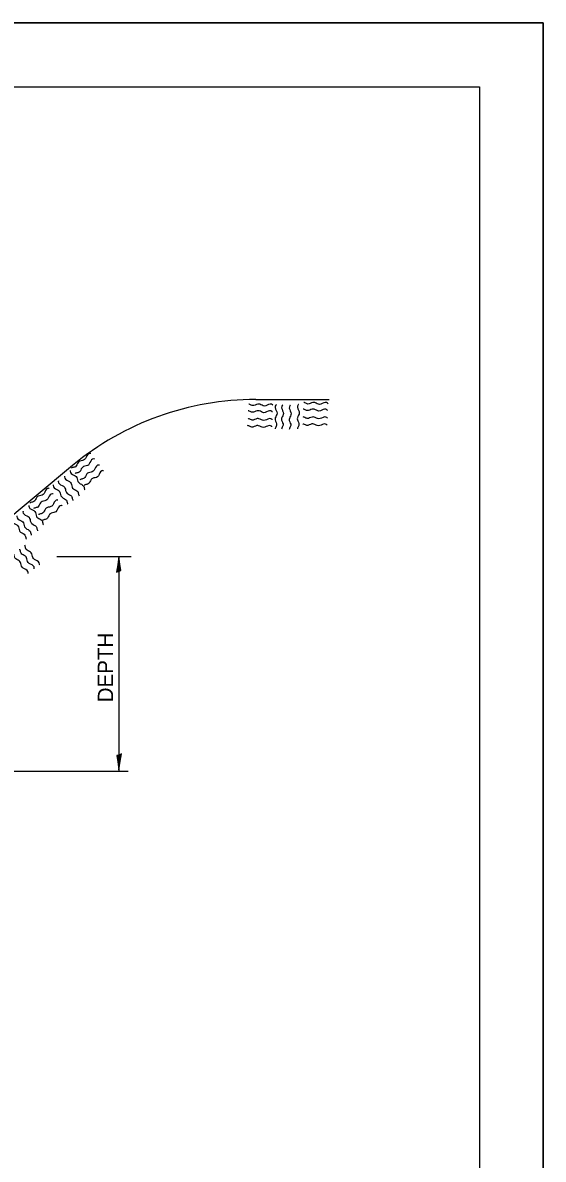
# Model space of a CAD drawing. Extents: x 56529 to 57277, y 42317 to 42806.
# Drawn here: x 57195.8 to 57277.2, y 42628.8 to 42806.4 of the extents above; entities that cross this region are included whole.
import ezdxf

# ---------------------------------------------------------------- set-up
doc = ezdxf.new("R2010")
doc.units = 0
for name, color, linetype in [('Design_PR_Roadway Notes', 7, 'Continuous'), ('Level 48', 7, 'Continuous'), ('Sheets_50 Reference Boundary', 7, 'Continuous'), ('Sheets_General Details', 7, 'Continuous'), ('Sheets_Printer Plotting Border', 7, 'Continuous'), ('Topo_Riprap', 7, 'Continuous')]:
    doc.layers.add(name, color=color, linetype=linetype)

msp = doc.modelspace()

# ---------------------------------------------------------------- linework, layer by layer
at = {"layer": 'Design_PR_Roadway Notes'}
for p, q in [((57201.111, 42723.022), (57212.766, 42723.022)), ((57210.821, 42723.022), (57210.821, 42689.426)), ((57166.473, 42689.426), (57212.285, 42689.426))]:
    msp.add_line(p, q, dxfattribs=at)
for points in [[(57210.788, 42720.728), (57211.131, 42720.805), (57210.983, 42721.774), (57210.821, 42723.022), (57210.64, 42721.69), (57210.435, 42720.523), (57210.788, 42720.728), (57211.014, 42720.83), (57210.821, 42722.183), (57210.561, 42720.703), (57210.851, 42720.923), (57210.813, 42721.545), (57210.72, 42720.947)], [(57210.854, 42691.955), (57210.512, 42691.879), (57210.66, 42690.909), (57210.821, 42689.66), (57211.003, 42690.993), (57211.208, 42692.161), (57210.854, 42691.955), (57210.629, 42691.852), (57210.822, 42690.5), (57211.082, 42691.98), (57210.791, 42691.761), (57210.83, 42691.139), (57210.923, 42691.736)]]:
    msp.add_lwpolyline(points, dxfattribs=at)
at = {"layer": 'Level 48'}
msp.add_lwpolyline([(56597.224, 42806.443), (57277.224, 42806.443), (57277.224, 42366.443), (56597.224, 42366.443)], close=True, dxfattribs=at)
at = {"layer": 'Sheets_50 Reference Boundary'}
msp.add_lwpolyline([(56637.224, 42796.439), (57267.224, 42796.439), (57267.224, 42396.443), (56637.224, 42396.443)], close=True, dxfattribs=at)
at = {"layer": 'Sheets_General Details'}
for p, q in [((57277.224, 42806.443), (56597.224, 42806.443)), ((57277.224, 42366.443), (57277.224, 42806.443))]:
    msp.add_line(p, q, dxfattribs=at)
msp.add_lwpolyline([(56637.224, 42796.443), (57267.224, 42796.443), (57267.224, 42376.443), (56637.224, 42376.443)], close=True, dxfattribs=at)
at = {"layer": 'Sheets_Printer Plotting Border'}
msp.add_lwpolyline([(56597.224, 42366.443), (57277.224, 42366.443), (57277.224, 42806.443), (56597.224, 42806.443)], close=True, dxfattribs=at)
at = {"layer": 'Topo_Riprap'}
for p, q in [((57232.246, 42747.54), (57243.701, 42747.54)), ((57203.588, 42737.233), (57186.715, 42723.295))]:
    msp.add_line(p, q, dxfattribs=at)
msp.add_arc((57232.247, 42702.541), 45, 90, 129.55977, dxfattribs=at)
for points in [[(57234.932, 42746.632), (57234.857, 42746.722), (57234.484, 42746.819), (57233.594, 42746.523), (57233.232, 42746.632), (57232.851, 42746.808), (57232.551, 42746.816), (57231.766, 42746.581), (57231.317, 42746.769), (57231.136, 42746.824)], [(57235.457, 42746.736), (57235.366, 42746.663), (57235.271, 42746.289), (57235.566, 42745.399), (57235.455, 42745.037), (57235.279, 42744.655), (57235.273, 42744.355), (57235.506, 42743.57), (57235.32, 42743.122), (57235.265, 42742.94)], [(57236.465, 42746.701), (57236.377, 42746.626), (57236.281, 42746.251), (57236.575, 42745.361), (57236.466, 42744.999), (57236.288, 42744.619), (57236.284, 42744.32), (57236.517, 42743.533), (57236.331, 42743.084), (57236.276, 42742.903)], [(57237.668, 42746.651), (57237.58, 42746.577), (57237.482, 42746.202), (57237.777, 42745.311), (57237.668, 42744.95), (57237.49, 42744.569), (57237.484, 42744.27), (57237.717, 42743.482), (57237.532, 42743.033), (57237.476, 42742.852)], [(57238.94, 42746.769), (57238.847, 42746.695), (57238.753, 42746.32), (57239.047, 42745.429), (57238.939, 42745.068), (57238.761, 42744.687), (57238.755, 42744.386), (57238.988, 42743.6), (57238.802, 42743.153), (57238.747, 42742.97)], [(57243.551, 42746.889), (57243.476, 42746.977), (57243.103, 42747.074), (57242.213, 42746.778), (57241.851, 42746.889), (57241.471, 42747.065), (57241.17, 42747.073), (57240.384, 42746.837), (57239.936, 42747.024), (57239.755, 42747.079)], [(57234.824, 42744.366), (57234.75, 42744.454), (57234.375, 42744.55), (57233.484, 42744.255), (57233.12, 42744.366), (57232.74, 42744.542), (57232.441, 42744.547), (57231.657, 42744.315), (57231.207, 42744.501), (57231.025, 42744.555)], [(57234.843, 42745.591), (57234.77, 42745.681), (57234.395, 42745.777), (57233.506, 42745.481), (57233.144, 42745.591), (57232.762, 42745.769), (57232.463, 42745.775), (57231.677, 42745.54), (57231.227, 42745.726), (57231.047, 42745.783)], [(57243.443, 42744.621), (57243.369, 42744.711), (57242.994, 42744.807), (57242.103, 42744.511), (57241.739, 42744.621), (57241.361, 42744.799), (57241.06, 42744.803), (57240.276, 42744.57), (57239.827, 42744.756), (57239.644, 42744.811)], [(57243.462, 42745.846), (57243.389, 42745.936), (57243.014, 42746.032), (57242.125, 42745.737), (57241.762, 42745.848), (57241.381, 42746.024), (57241.082, 42746.032), (57240.296, 42745.797), (57239.846, 42745.983), (57239.666, 42746.038)], [(57234.766, 42743.273), (57234.692, 42743.361), (57234.317, 42743.457), (57233.425, 42743.163), (57233.063, 42743.271), (57232.684, 42743.449), (57232.383, 42743.454), (57231.597, 42743.222), (57231.15, 42743.407), (57230.969, 42743.463)], [(57243.384, 42743.528), (57243.31, 42743.618), (57242.936, 42743.712), (57242.044, 42743.419), (57241.682, 42743.528), (57241.303, 42743.704), (57241.002, 42743.711), (57240.216, 42743.479), (57239.769, 42743.663), (57239.588, 42743.72)], [(57206.418, 42739.093), (57206.303, 42739.115), (57205.953, 42738.95), (57205.457, 42738.156), (57205.107, 42738.01), (57204.701, 42737.903), (57204.465, 42737.718), (57204.008, 42737.037), (57203.544, 42736.895), (57203.369, 42736.824)], [(57207.013, 42738.233), (57206.899, 42738.257), (57206.548, 42738.092), (57206.051, 42737.298), (57205.701, 42737.152), (57205.295, 42737.046), (57205.06, 42736.86), (57204.603, 42736.178), (57204.139, 42736.035), (57203.962, 42735.963)], [(57202.32, 42735.547), (57202.299, 42735.433), (57202.462, 42735.084), (57203.259, 42734.583), (57203.405, 42734.235), (57203.509, 42733.829), (57203.695, 42733.594), (57204.375, 42733.136), (57204.52, 42732.671), (57204.591, 42732.496)], [(57203.227, 42736.449), (57203.202, 42736.331), (57203.369, 42735.983), (57204.161, 42735.484), (57204.309, 42735.136), (57204.414, 42734.729), (57204.6, 42734.495), (57205.281, 42734.037), (57205.424, 42733.572), (57205.495, 42733.397)], [(57207.777, 42737.276), (57207.663, 42737.298), (57207.314, 42737.133), (57206.814, 42736.339), (57206.465, 42736.191), (57206.059, 42736.087), (57205.825, 42735.9), (57205.369, 42735.221), (57204.903, 42735.078), (57204.728, 42735.004)], [(57208.429, 42736.397), (57208.315, 42736.419), (57207.966, 42736.254), (57207.465, 42735.459), (57207.117, 42735.312), (57206.712, 42735.207), (57206.476, 42735.021), (57206.019, 42734.341), (57205.555, 42734.197), (57205.38, 42734.125)], [(57200.561, 42734.205), (57200.539, 42734.092), (57200.703, 42733.742), (57201.498, 42733.243), (57201.643, 42732.893), (57201.75, 42732.487), (57201.936, 42732.252), (57202.614, 42731.796), (57202.758, 42731.331), (57202.832, 42731.156)], [(57201.361, 42734.819), (57201.34, 42734.706), (57201.506, 42734.355), (57202.299, 42733.857), (57202.446, 42733.507), (57202.551, 42733.103), (57202.737, 42732.868), (57203.419, 42732.41), (57203.561, 42731.945), (57203.633, 42731.772)], [(57199.931, 42733.632), (57199.818, 42733.654), (57199.468, 42733.49), (57198.97, 42732.695), (57198.621, 42732.55), (57198.214, 42732.443), (57197.978, 42732.257), (57197.523, 42731.577), (57197.057, 42731.435), (57196.884, 42731.363)], [(57200.526, 42732.772), (57200.413, 42732.796), (57200.062, 42732.63), (57199.564, 42731.837), (57199.214, 42731.69), (57198.808, 42731.585), (57198.575, 42731.399), (57198.117, 42730.717), (57197.652, 42730.575), (57197.477, 42730.503)], [(57196.74, 42730.988), (57196.715, 42730.871), (57196.882, 42730.522), (57197.676, 42730.024), (57197.822, 42729.674), (57197.928, 42729.268), (57198.114, 42729.033), (57198.796, 42728.575), (57198.937, 42728.111), (57199.01, 42727.936)], [(57201.292, 42731.816), (57201.177, 42731.837), (57200.827, 42731.673), (57200.328, 42730.878), (57199.978, 42730.731), (57199.574, 42730.626), (57199.339, 42730.438), (57198.882, 42729.759), (57198.418, 42729.616), (57198.243, 42729.542)], [(57201.942, 42730.936), (57201.829, 42730.958), (57201.481, 42730.792), (57200.98, 42729.997), (57200.632, 42729.851), (57200.227, 42729.747), (57199.991, 42729.559), (57199.533, 42728.879), (57199.07, 42728.736), (57198.893, 42728.665)], [(57194.076, 42728.745), (57194.052, 42728.63), (57194.218, 42728.281), (57195.011, 42727.781), (57195.156, 42727.432), (57195.263, 42727.027), (57195.451, 42726.791), (57196.129, 42726.334), (57196.273, 42725.871), (57196.345, 42725.695)], [(57194.876, 42729.358), (57194.855, 42729.244), (57195.019, 42728.895), (57195.813, 42728.397), (57195.961, 42728.046), (57196.065, 42727.643), (57196.251, 42727.407), (57196.933, 42726.95), (57197.076, 42726.484), (57197.147, 42726.311)], [(57195.835, 42730.085), (57195.813, 42729.972), (57195.977, 42729.622), (57196.772, 42729.123), (57196.918, 42728.775), (57197.024, 42728.369), (57197.21, 42728.133), (57197.888, 42727.674), (57198.033, 42727.21), (57198.106, 42727.035)], [(57196.613, 42720.363), (57196.635, 42720.476), (57196.471, 42720.827), (57195.676, 42721.326), (57195.529, 42721.674), (57195.424, 42722.081), (57195.238, 42722.315), (57194.558, 42722.775), (57194.414, 42723.238), (57194.342, 42723.413)], [(57197.572, 42721.09), (57197.592, 42721.205), (57197.429, 42721.555), (57196.635, 42722.052), (57196.487, 42722.402), (57196.383, 42722.807), (57196.197, 42723.043), (57195.515, 42723.5), (57195.372, 42723.966), (57195.301, 42724.139)], [(57198.372, 42721.704), (57198.396, 42721.819), (57198.23, 42722.169), (57197.437, 42722.668), (57197.292, 42723.016), (57197.185, 42723.422), (57196.997, 42723.657), (57196.318, 42724.115), (57196.175, 42724.578), (57196.103, 42724.753)]]:
    msp.add_spline(points, degree=3, dxfattribs=at)

# ---------------------------------------------------------------- texts
at = {"layer": 'Design_PR_Roadway Notes'}
msp.add_text('DEPTH', height=2.4, rotation=90, dxfattribs=at).set_placement((57209.918, 42700.201))

doc.saveas('drawing.dxf')
